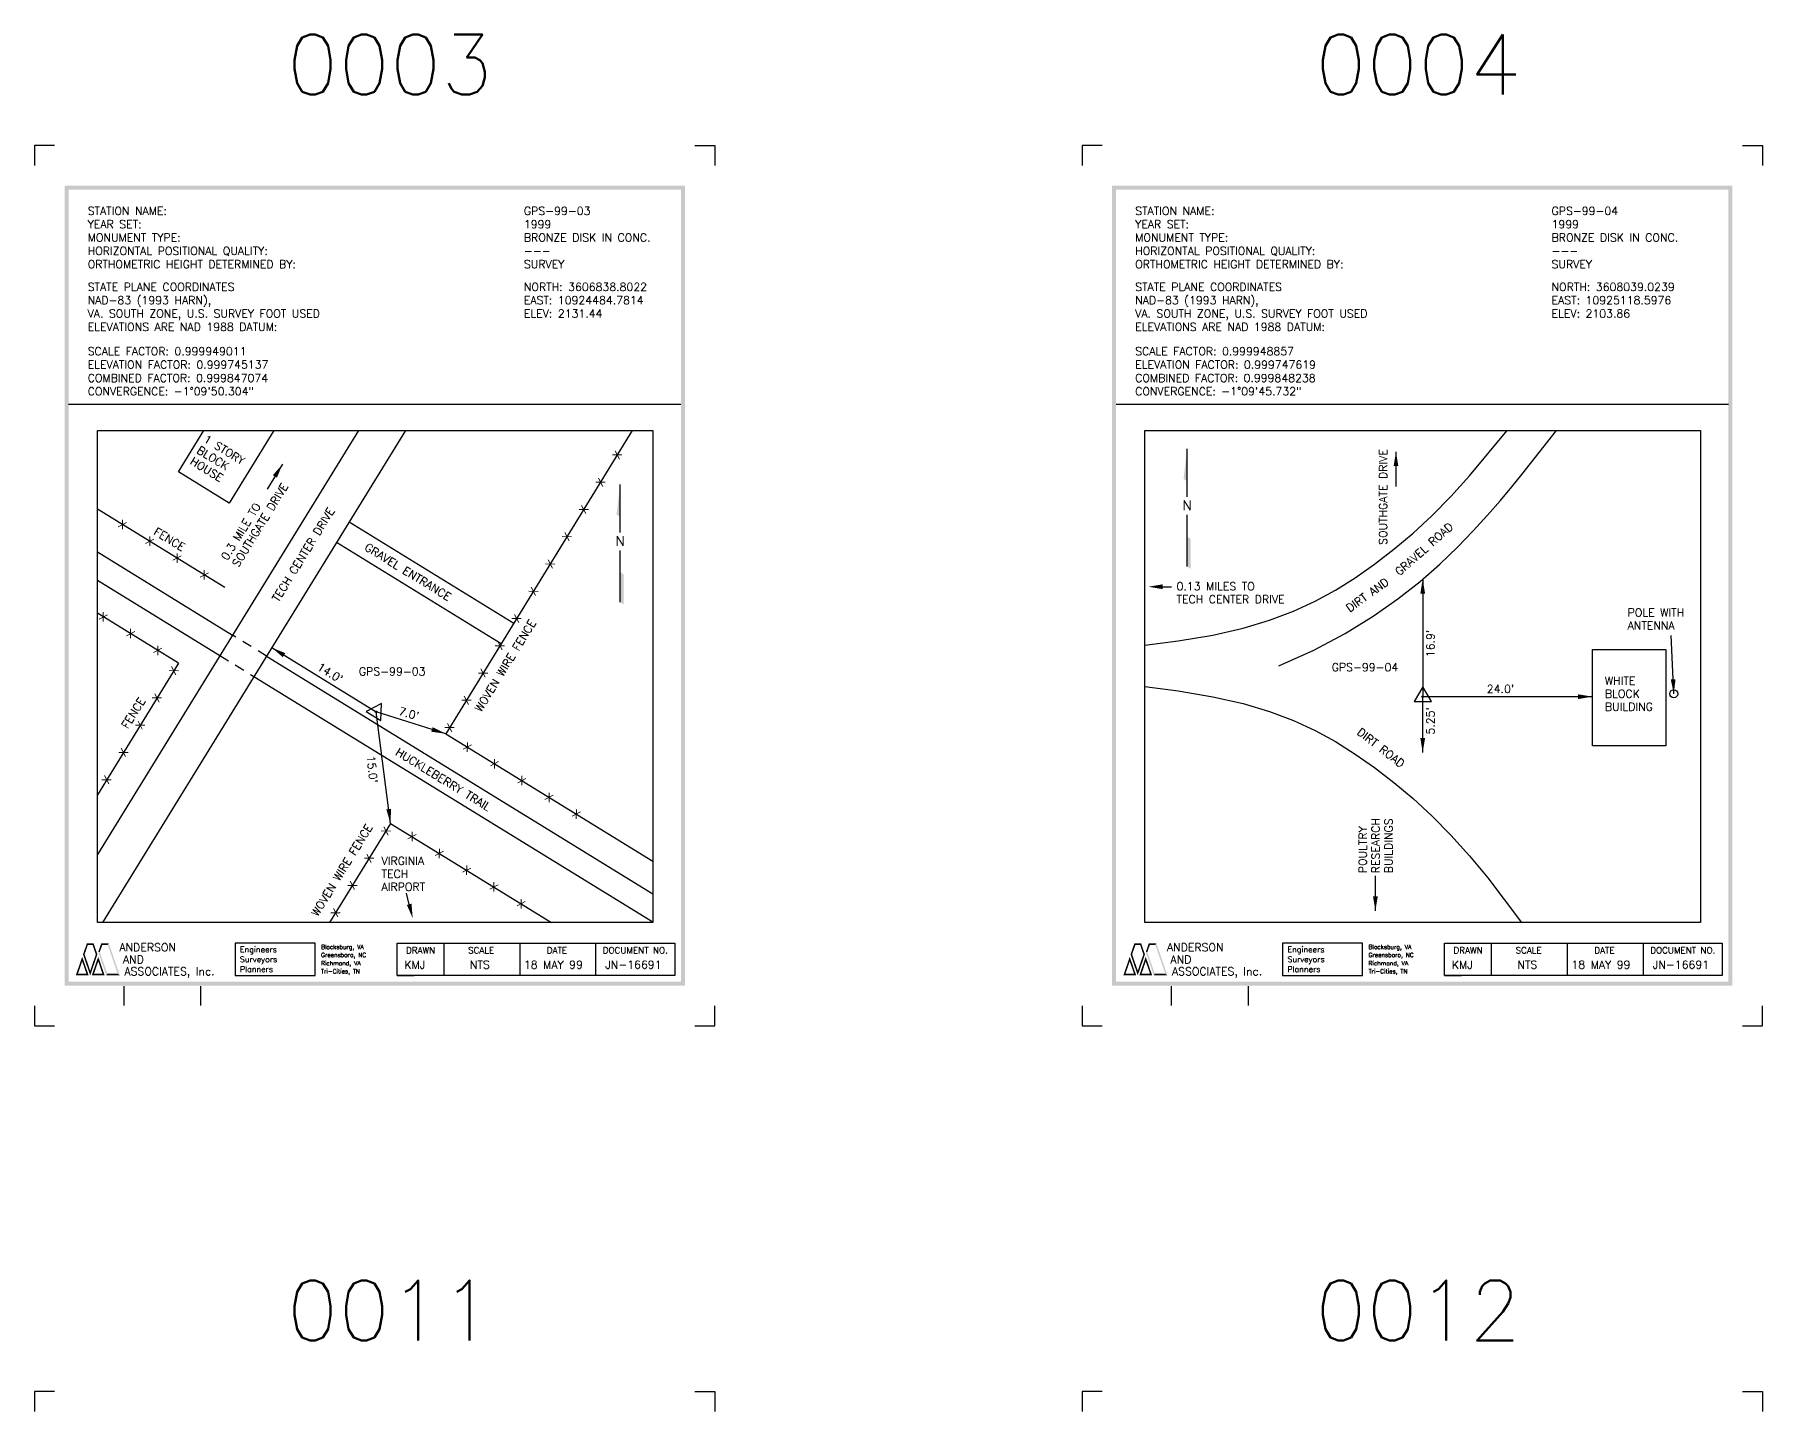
# Model space of a CAD drawing. Extents: x 8 to 108, y -27 to 17.
# Drawn here: x 34.48 to 56.07, y -0.6 to 16.6 of the extents above; entities that cross this region are included whole.
import ezdxf
from ezdxf.enums import TextEntityAlignment as Align

# ---------------------------------------------------------------- set-up
doc = ezdxf.new("R2010")
doc.units = 0
doc.header["$LTSCALE"] = 0.5
doc.header["$MEASUREMENT"] = 0
doc.linetypes.add('CENTER2', pattern=[1.125, 0.75, -0.125, 0.125, -0.125])
doc.linetypes.add('HIDDEN', pattern=[0.375, 0.25, -0.125])
doc.layers.get('0').update_dxf_attribs({"linetype": 'CONTINUOUS'})
for name, color, linetype in [('BLDG', 2, 'CONTINUOUS'), ('DWGINFO', 7, 'CONTINUOUS'), ('FENCE', 4, 'CONTINUOUS'), ('MISC', 7, 'CONTINUOUS'), ('MON', 6, 'CONTINUOUS'), ('N-ARROW', 7, 'CONTINUOUS'), ('ROAD', 1, 'CONTINUOUS'), ('SHT1', 1, 'CONTINUOUS'), ('SHT7', 7, 'CONTINUOUS'), ('SHTTRIM', 7, 'CONTINUOUS'), ('TXT1', 1, 'CONTINUOUS'), ('TXT2', 2, 'CONTINUOUS'), ('TXT7', 7, 'CONTINUOUS')]:
    doc.layers.add(name, color=color, linetype=linetype)
doc.styles.add('SHT', font='romans.shx')
doc.styles.get("Standard").update_dxf_attribs({"font": 'ROMANS'})
doc.dimstyles.get("Standard").update_dxf_attribs({"dimtxt": 0.18, "dimasz": 0.18, "dimexe": 0.18, "dimexo": 0.0625, "dimgap": 0.09, "dimtad": 0, "dimtih": 1, "dimtoh": 1, "dimdec": 4, "dimzin": 0, "dimtxsty": 'STANDARD', "dimcen": 0.09, "dimazin": 3, "dimtfac": 1, "dimtdec": 4, "dimtofl": 0, "dimtmove": 0, "dimatfit": 3, "dimtolj": 1, "dimtzin": 0})

# ---------------------------------------------------------------- blocks, each defined once
blk = doc.blocks.new('DWGINFO')
for p, q in [((2.602, 1.704), (2.602, 2.004)), ((3.802, 1.704), (3.802, 2.004))]:
    blk.add_line(p, q)
at = {"flags": 2}
blk.add_attdef('DWGNAME', text='', height=0.1, dxfattribs=at).set_placement((2.502, 1.804), align=Align.RIGHT)
blk.add_attdef('DWGEDITDATE', text='', height=0.1, dxfattribs=at).set_placement((3.202, 1.804), align=Align.CENTER)
blk.add_attdef('DWGBY', (3.902, 1.804), '', height=0.1, dxfattribs=at)
blk = doc.blocks.new('NEWLOGOSOLID', base_point=(1, 1))
for points in [[(1.225, 1.653447), (1.275, 1.653447), (1.344328, 2), (1.377972, 1.9525)], [(1.45, 1), (1.45, 1.145211), (1.225, 1.653447), (1.275, 1.653447)], [(1.344328, 2), (1.377972, 1.9525), (1.555672, 2), (1.522028, 1.9525)], [(1.675, 1.653447), (1.625, 1.653447), (1.45, 1), (1.45, 1.145211)], [(1.555672, 2), (1.522028, 1.9525), (1.675, 1.653447), (1.625, 1.653447)], [(1.7, 1.726053), (1.75, 1.726053), (1.794328, 2), (1.827972, 1.9525)], [(1.95, 1), (1.983644, 1.0475), (1.7, 1.726053), (1.75, 1.726053)], [(1.794328, 2), (1.827972, 1.9525), (2.030672, 2), (1.997028, 1.9525)], [(2.030672, 2), (1.997028, 1.9525), (2.375, 1), (2.308644, 1.0475)], [(1, 1), (1.066356, 1.0475), (1.2, 1.580842), (1.2, 1.435632)], [(1.2, 1.580842), (1.2, 1.435632), (1.4, 1), (1.333644, 1.0475)], [(1.5, 1), (1.566356, 1.0475), (1.7, 1.580842), (1.7, 1.435632)], [(1.7, 1.580842), (1.7, 1.435632), (1.9, 1), (1.833644, 1.0475)], [(1.4, 1), (1.333644, 1.0475), (1, 1), (1.066356, 1.0475)], [(1.9, 1), (1.833644, 1.0475), (1.5, 1), (1.566356, 1.0475)], [(2.375, 1), (2.308644, 1.0475), (1.95, 1), (1.983644, 1.0475)]]:
    blk.add_solid(points)
blk = doc.blocks.new('N-ARROW')
for p, q in [((0, 0.14), (0, 0.94)), ((0, -1.02), (0, -0.16))]:
    blk.add_line(p, q)
for points in [[(0, 0.4), (-0.06, 0.44), (0, 0.94)], [(0, -1.02), (0.06, -1.06), (0, -0.52), (0.06, -0.56)]]:
    blk.add_solid(points)
blk.add_text('N', height=0.16).set_placement((0, 0), align=Align.MIDDLE)
blk = doc.blocks.new('SP-HORIZ')
blk.add_lwpolyline([(0, 0.062), (-0.054, -0.031), (0.054, -0.031)], close=True)
at = {"const_width": 0.005}
blk.add_lwpolyline([(-0.002, 0, 1), (0.002, 0, 1)], format="xyb", close=True, dxfattribs=at)
blk.add_circle((0, 0), 0.005)

msp = doc.modelspace()

# ---------------------------------------------------------------- linework, layer by layer
at = {"layer": 'BLDG', "linetype": 'CONTINUOUS'}
msp.add_lwpolyline([(37.467, 11.656), (36.91, 10.751), (36.276, 11.141), (36.593, 11.656)], dxfattribs=at)
msp.add_lwpolyline([(53.942, 8.919), (54.859, 8.919), (54.859, 7.717), (53.942, 7.717)], close=True, dxfattribs=at)
at = {"layer": 'FENCE', "linetype": 'CONTINUOUS'}
for p, q in [((41.947, 11.656), (39.616, 7.868)), ((36.858, 9.695), (35.265, 10.675)), ((36.277, 8.751), (35.265, 9.373)), ((36.277, 8.751), (35.265, 7.106)), ((39.616, 7.868), (42.205, 6.275)), ((38.927, 6.748), (38.166, 5.51)), ((38.927, 6.748), (40.939, 5.51))]:
    msp.add_line(p, q, dxfattribs=at)
at = {"layer": 'MISC', "linetype": 'CONTINUOUS'}
for p, q in [((38.41, 10.516), (40.467, 9.25)), ((38.253, 10.26), (40.31, 8.995))]:
    msp.add_line(p, q, dxfattribs=at)
msp.add_circle((54.959, 8.367), 0.05, dxfattribs=at)
at = {"layer": 'ROAD', "linetype": 'CONTINUOUS'}
for p, q in [((38.525, 11.656), (35.265, 6.357)), ((39.112, 11.656), (35.33, 5.51)), ((35.265, 10.14), (36.953, 9.101)), ((35.265, 9.788), (36.796, 8.846)), ((37.379, 8.839), (42.205, 5.869)), ((37.221, 8.584), (42.205, 5.517))]:
    msp.add_line(p, q, dxfattribs=at)
at = {"layer": 'ROAD', "linetype": 'HIDDEN'}
for p, q in [((37.379, 8.839), (36.953, 9.101)), ((36.796, 8.846), (37.221, 8.584))]:
    msp.add_line(p, q, dxfattribs=at)
at = {"layer": 'ROAD', "linetype": 'CONTINUOUS'}
for points in [[(35.265, 11.656), (42.205, 11.656), (42.205, 5.51), (35.265, 5.51)], [(48.351, 11.656), (55.292, 11.656), (55.292, 5.51), (48.351, 5.51)]]:
    msp.add_lwpolyline(points, close=True, dxfattribs=at)
for points in [[(48.351, 8.976), (48.768, 9.028), (49.199, 9.101), (49.577, 9.187), (49.91, 9.286), (50.209, 9.398), (50.48, 9.523), (50.734, 9.663), (50.978, 9.818), (51.221, 9.988), (51.462, 10.173), (51.702, 10.375), (51.94, 10.595), (52.175, 10.832), (52.408, 11.089), (52.876, 11.656)], [(50.023, 8.716), (50.461, 8.914), (50.853, 9.121), (51.202, 9.335), (51.512, 9.552), (51.789, 9.771), (52.035, 9.987), (52.255, 10.199), (52.453, 10.404), (52.632, 10.6), (52.793, 10.783), (52.937, 10.953), (53.062, 11.107), (53.492, 11.656)], [(48.351, 8.457), (48.768, 8.405), (49.199, 8.331), (49.577, 8.246), (49.91, 8.147), (50.209, 8.035), (50.48, 7.909), (50.734, 7.769), (50.978, 7.614), (51.221, 7.445), (51.462, 7.259), (51.702, 7.057), (51.94, 6.838), (52.175, 6.6), (52.408, 6.343), (52.636, 6.067), (53.058, 5.51)]]:
    msp.add_lwpolyline(points, dxfattribs=at)
at = {"layer": 'SHT1'}
for p, q in [((39.595, 4.849), (39.595, 5.249)), ((40.545, 4.849), (40.545, 5.249)), ((41.493, 4.849), (41.493, 5.249)), ((52.682, 4.849), (52.682, 5.249)), ((53.632, 4.849), (53.632, 5.249)), ((54.579, 4.849), (54.579, 5.249))]:
    msp.add_line(p, q, dxfattribs=at)
for points in [[(36.985, 4.849), (37.985, 4.849), (37.985, 5.249), (36.985, 5.249), (36.985, 4.849)], [(39.008, 5.249), (39.008, 5.249), (39.179, 5.249)], [(50.072, 4.849), (51.071, 4.849), (51.071, 5.249), (50.072, 5.249), (50.072, 4.849)], [(52.095, 5.249), (52.095, 5.249), (52.266, 5.249)], [(39.008, 4.849), (39.221, 4.849)], [(52.095, 4.849), (52.308, 4.849)]]:
    msp.add_lwpolyline(points, dxfattribs=at)
for points in [[(39.008, 5.249), (42.478, 5.249), (42.478, 4.849), (39.008, 4.849)], [(52.095, 5.249), (55.564, 5.249), (55.564, 4.849), (52.095, 4.849)]]:
    msp.add_lwpolyline(points, close=True, dxfattribs=at)
for points in [[(34.855, 14.718), (42.605, 14.718), (34.855, 14.668), (42.605, 14.668)], [(47.941, 14.718), (55.691, 14.718), (47.941, 14.668), (55.691, 14.668)], [(34.855, 14.668), (34.905, 14.668), (34.855, 4.768), (34.905, 4.768)], [(42.555, 14.668), (42.605, 14.668), (42.555, 4.768), (42.605, 4.768)], [(47.941, 14.668), (47.991, 14.668), (47.941, 4.768), (47.991, 4.768)], [(55.641, 14.668), (55.691, 14.668), (55.641, 4.768), (55.691, 4.768)], [(34.855, 4.768), (42.605, 4.768), (34.855, 4.718), (42.605, 4.718)], [(47.941, 4.768), (55.691, 4.768), (47.941, 4.718), (55.691, 4.718)]]:
    msp.add_solid(points, dxfattribs=at)
at = {"layer": 'SHTTRIM'}
for p, q in [((34.73, 15.218), (34.48, 15.218)), ((34.48, 15.218), (34.48, 14.968)), ((42.73, 15.218), (42.98, 15.218)), ((42.98, 15.218), (42.98, 14.968)), ((47.816, 15.218), (47.566, 15.218)), ((47.566, 15.218), (47.566, 14.968)), ((55.816, 15.218), (56.066, 15.218)), ((56.066, 15.218), (56.066, 14.968)), ((34.48, -0.351), (34.48, -0.601)), ((34.73, -0.351), (34.48, -0.351)), ((42.73, -0.351), (42.98, -0.351)), ((42.98, -0.351), (42.98, -0.601)), ((47.566, -0.351), (47.566, -0.601)), ((47.816, -0.351), (47.566, -0.351)), ((55.816, -0.351), (56.066, -0.351)), ((56.066, -0.351), (56.066, -0.601))]:
    msp.add_line(p, q, dxfattribs=at)
for points in [[(34.48, 4.468), (34.48, 4.218), (34.73, 4.218)], [(42.73, 4.218), (42.98, 4.218), (42.98, 4.468)], [(47.566, 4.468), (47.566, 4.218), (47.816, 4.218)], [(55.816, 4.218), (56.066, 4.218), (56.066, 4.468)]]:
    msp.add_lwpolyline(points, dxfattribs=at)
at = {"layer": 'TXT1'}
for p, q in [((34.905, 11.986), (42.555, 11.986)), ((47.991, 11.986), (55.641, 11.986))]:
    msp.add_line(p, q, dxfattribs=at)
at = {"layer": 'TXT1', "linetype": 'CONTINUOUS'}
msp.add_lwpolyline([(48.574, 9.705), (48.685, 9.705)], dxfattribs=at)
msp.add_solid([(48.574, 9.675), (48.394, 9.705), (48.574, 9.735)], dxfattribs=at)
at = {"layer": 'TXT7', "linetype": 'CONTINUOUS'}
msp.add_lwpolyline([(39.16, 5.736), (39.126, 5.875)], dxfattribs=at)
msp.add_solid([(39.189, 5.744), (39.204, 5.562), (39.131, 5.729)], dxfattribs=at)

# ---------------------------------------------------------------- block references
at = {"layer": 'DWGINFO', "xscale": 0.8, "yscale": 0.8, "zscale": 0.8}
for p in [(33.517, 3.109), (46.603, 3.109)]:
    msp.add_blockref('DWGINFO', p, dxfattribs=at)
at = {"layer": 'MON', "linetype": 'CONTINUOUS', "xscale": 2, "yscale": 2, "zscale": 2}
msp.add_blockref('SP-HORIZ', (51.822, 8.331), dxfattribs=at)
at = {"layer": 'MON', "linetype": 'CONTINUOUS', "xscale": 2, "yscale": 2, "zscale": 2, "rotation": 328.3963250237246}
msp.add_blockref('SP-HORIZ', (38.747, 8.142), dxfattribs=at)
at = {"layer": 'N-ARROW', "linetype": 'CENTER2', "xscale": 0.75, "yscale": 0.75, "zscale": 0.75}
for p in [(48.879, 10.722), (41.796, 10.277)]:
    msp.add_blockref('N-ARROW', p, dxfattribs=at)
at = {"layer": 'SHT1', "xscale": 0.4, "yscale": 0.4, "zscale": 0.4}
for p in [(34.995, 4.849), (48.082, 4.849)]:
    msp.add_blockref('NEWLOGOSOLID', p, dxfattribs=at)

# ---------------------------------------------------------------- texts
at = {"layer": 'FENCE', "linetype": 'CONTINUOUS'}
for rotation, p in [(238.3963, (41.76, 11.352)), (238.3963, (41.551, 11.011)), (238.3963, (41.341, 10.67)), (328.3963, (35.578, 10.482)), (238.3963, (41.131, 10.33)), (328.3963, (35.919, 10.273)), (328.3963, (36.26, 10.063)), (238.3963, (40.922, 9.989)), (328.3963, (36.6, 9.853)), (238.3963, (40.712, 9.648)), (328.3963, (35.338, 9.328)), (238.3963, (40.502, 9.308)), (328.3963, (35.679, 9.119)), (328.3963, (36.019, 8.909)), (238.3963, (40.293, 8.967)), (238.3963, (36.218, 8.656)), (238.3963, (40.083, 8.626)), (238.3963, (36.009, 8.316)), (238.3963, (39.874, 8.286)), (238.3963, (35.799, 7.975)), (238.3963, (39.664, 7.945)), (238.3963, (35.589, 7.634)), (328.3963, (39.886, 7.702)), (238.3963, (35.38, 7.293)), (328.3963, (40.226, 7.493)), (328.3963, (40.567, 7.283)), (328.3963, (40.908, 7.073)), (328.3963, (41.248, 6.864)), (238.3963, (38.869, 6.653)), (328.3963, (39.196, 6.582)), (238.3963, (38.659, 6.312)), (328.3963, (39.537, 6.373)), (328.3963, (39.878, 6.163)), (238.3963, (38.45, 5.972)), (328.3963, (40.218, 5.953)), (238.3963, (38.24, 5.631)), (328.3963, (40.559, 5.744))]:
    msp.add_text('X', height=0.1, rotation=rotation, dxfattribs=at).set_placement(p, align=Align.MIDDLE)
at = {"layer": 'MON', "linetype": 'CONTINUOUS'}
for s, rotation, p in [("16.9'", 90, (51.969, 8.825)), ("14.0'", 328.3963, (38, 8.676)), ("7.0'", 343.494, (39.019, 8.109)), ("5.25'", 90, (51.969, 7.858)), ("15.0'", 276.2188, (38.63, 7.588))]:
    msp.add_text(s, height=0.1, rotation=rotation, dxfattribs=at).set_placement(p)
at = {"layer": 'MON'}
for s, p in [('GPS-99-03', (38.532, 8.596)), ('GPS-99-04', (50.685, 8.649))]:
    msp.add_text(s, height=0.1, dxfattribs=at).set_placement(p)
at = {"layer": 'MON', "linetype": 'CONTINUOUS'}
msp.add_text("24.0'", height=0.1, dxfattribs=at).set_placement((52.623, 8.378))
at = {"layer": 'ROAD', "linetype": 'CONTINUOUS'}
for s, p in [('SOUTHGATE DRIVE', (37.027, 9.941)), ('0.3 MILE TO ', (36.889, 10.026))]:
    msp.add_text(s, height=0.1, rotation=58.3963, dxfattribs=at).set_placement(p)
at = {"layer": 'SHT1', "style": 'SHT'}
for s, p in [('ANDERSON', (35.54, 5.149)), ('ANDERSON', (48.627, 5.149)), (' AND', (35.515, 4.998)), (' AND', (48.602, 4.998)), ('  ASSOCIATES, Inc.', (35.465, 4.849)), ('  ASSOCIATES, Inc.', (48.552, 4.849))]:
    msp.add_text(s, height=0.1, dxfattribs=at).set_placement(p)
at = {"layer": 'SHT7', "style": 'SHT'}
for s, p in [('Engineers', (37.045, 5.137)), ('Engineers', (50.132, 5.137)), ('Surveyors', (37.045, 5.013)), ('Surveyors', (50.132, 5.013)), ('Planners', (37.045, 4.889)), ('Planners', (50.132, 4.889))]:
    msp.add_text(s, height=0.072, dxfattribs=at).set_placement(p)
at = {"layer": 'SHT7', "color": 7, "style": 'SHT'}
for s, p in [('Blacksburg, VA', (38.059, 5.177)), ('Blacksburg, VA', (51.146, 5.177)), ('Greensboro, NC', (38.059, 5.076)), ('Richmond, VA', (38.059, 4.974)), ('Greensboro, NC', (51.146, 5.076)), ('Richmond, VA', (51.146, 4.974)), ('Tri-Cities, TN', (38.059, 4.873)), ('Tri-Cities, TN', (51.146, 4.873))]:
    msp.add_text(s, height=0.05369, dxfattribs=at).set_placement(p)
at = {"layer": 'SHT7', "style": 'SHT'}
for s, p in [('DRAWN', (39.302, 5.122)), ('SCALE', (40.059, 5.122)), ('DATE', (41.006, 5.122)), ('DOCUMENT NO.', (41.985, 5.122)), ('DRAWN', (52.389, 5.122)), ('SCALE', (53.146, 5.122)), ('DATE', (54.093, 5.122)), ('DOCUMENT NO.', (55.072, 5.122))]:
    msp.add_text(s, height=0.08, dxfattribs=at).set_placement(p, align=Align.CENTER)
at = {"layer": 'TXT1'}
for s, p in [('YEAR SET:', (35.143, 14.185)), ('STATION NAME:', (35.143, 14.351)), ('GPS-99-03', (40.593, 14.351)), ('1999', (40.593, 14.185)), ('YEAR SET:', (48.23, 14.185)), ('STATION NAME:', (48.23, 14.351)), ('GPS-99-04', (53.432, 14.351)), ('1999', (53.432, 14.185)), ('MONUMENT TYPE:', (35.143, 14.018)), ('BRONZE DISK IN CONC.', (40.593, 14.018)), ('MONUMENT TYPE:', (48.23, 14.018)), ('BRONZE DISK IN CONC.', (53.432, 14.018)), ('HORIZONTAL POSITIONAL QUALITY:', (35.143, 13.851)), ('---', (40.593, 13.851)), ('HORIZONTAL POSITIONAL QUALITY:', (48.23, 13.851)), ('---', (53.432, 13.851)), ('ORTHOMETRIC HEIGHT DETERMINED BY:', (35.143, 13.685)), ('SURVEY', (40.593, 13.685)), ('ORTHOMETRIC HEIGHT DETERMINED BY:', (48.23, 13.685)), ('SURVEY', (53.432, 13.685)), ('STATE PLANE COORDINATES', (35.143, 13.401)), ('NORTH: 3606838.8022', (40.593, 13.401)), ('STATE PLANE COORDINATES', (48.23, 13.401)), ('NORTH: 3608039.0239', (53.432, 13.401)), ('VA. SOUTH ZONE, U.S. SURVEY FOOT USED', (35.143, 13.068)), ('NAD-83 (1993 HARN),', (35.143, 13.235)), ('EAST: 10924484.7814', (40.593, 13.235)), ('ELEV: 2131.44', (40.593, 13.068)), ('VA. SOUTH ZONE, U.S. SURVEY FOOT USED', (48.23, 13.068)), ('NAD-83 (1993 HARN),', (48.23, 13.235)), ('EAST: 10925118.5976', (53.432, 13.235)), ('ELEV: 2103.86', (53.432, 13.068)), ('ELEVATIONS ARE NAD 1988 DATUM:', (35.143, 12.901)), ('ELEVATIONS ARE NAD 1988 DATUM:', (48.23, 12.901)), ('SCALE FACTOR: 0.999949011', (35.143, 12.597)), ('ELEVATION FACTOR: 0.999745137', (35.143, 12.43)), ('SCALE FACTOR: 0.999948857', (48.23, 12.597)), ('ELEVATION FACTOR: 0.999747619', (48.23, 12.43)), ('COMBINED FACTOR: 0.999847074', (35.143, 12.263)), ('COMBINED FACTOR: 0.999848238', (48.23, 12.263)), ('CONVERGENCE: -1%%d09\'50.304"', (35.143, 12.097)), ('CONVERGENCE: -1%%d09\'45.732"', (48.23, 12.097)), ('KMJ', (39.099, 4.932)), ('NTS', (39.918, 4.932)), ('18 MAY 99', (40.593, 4.932)), ('JN-16691', (41.61, 4.932)), ('KMJ', (52.186, 4.932)), ('NTS', (53.005, 4.932)), ('18 MAY 99', (53.68, 4.932)), ('JN-16691', (54.697, 4.932))]:
    msp.add_text(s, height=0.1, dxfattribs=at).set_placement(p)
at = {"layer": 'TXT1', "linetype": 'CONTINUOUS'}
for s, rotation, p in [('SOUTHGATE DRIVE', 90, (51.376, 10.228)), ('GRAVEL ROAD', 41.6594, (51.533, 9.836)), ('DIRT AND ', 35.6835, (50.912, 9.383)), ('DIRT ROAD', 322.0482, (50.992, 7.87)), ('HUCKLEBERRY TRAIL', 328.3963, (38.98, 7.611)), ('POULTRY', 90, (51.122, 6.125)), ('RESEARCH', 90, (51.284, 6.125)), ('BUILDINGS', 90, (51.446, 6.125))]:
    msp.add_text(s, height=0.1, rotation=rotation, dxfattribs=at).set_placement(p)
for s, p in [('0.13 MILES TO', (48.747, 9.66)), ('TECH CENTER DRIVE', (48.747, 9.498))]:
    msp.add_text(s, height=0.1, dxfattribs=at).set_placement(p)
at = {"layer": 'TXT2'}
for s, p in [('0003', (37.632, 15.855)), ('0004', (50.477, 15.855)), ('0011', (37.632, 0.286)), ('0012', (50.477, 0.286))]:
    msp.add_text(s, height=0.75, dxfattribs=at).set_placement(p)
at = {"layer": 'TXT2', "linetype": 'CONTINUOUS'}
for s, rotation, p in [('BLOCK', 328.3963, (36.498, 11.384)), ('1 STORY', 328.3963, (36.582, 11.522)), ('HOUSE', 328.3963, (36.413, 11.246)), ('TECH CENTER DRIVE', 58.3963, (37.526, 9.504))]:
    msp.add_text(s, height=0.1, rotation=rotation, dxfattribs=at).set_placement(p)
for s, p in [('WHITE', (54.098, 8.479)), ('BLOCK', (54.098, 8.317)), ('BUILDING', (54.098, 8.155))]:
    msp.add_text(s, height=0.1, dxfattribs=at).set_placement(p)
at = {"layer": 'TXT7', "linetype": 'CONTINUOUS'}
for s, rotation, p in [('FENCE', 328.7474, (35.959, 10.365)), ('GRAVEL ENTRANCE', 328.3963, (38.593, 10.171)), ('WOVEN WIRE FENCE', 58.3963, (40.058, 8.13)), ('FENCE', 57.7037, (35.643, 7.921)), ('WOVEN WIRE FENCE', 58.3963, (38.015, 5.574))]:
    msp.add_text(s, height=0.1, rotation=rotation, dxfattribs=at).set_placement(p)
for s, p in [('POLE WITH', (54.382, 9.332)), ('ANTENNA', (54.382, 9.17)), ('VIRGINIA', (38.815, 6.229)), ('TECH', (38.815, 6.067)), ('AIRPORT', (38.815, 5.905))]:
    msp.add_text(s, height=0.1, dxfattribs=at).set_placement(p)

# ---------------------------------------------------------------- leaders
at = {"layer": 'MON', "linetype": 'CONTINUOUS'}
for points in [[(51.822, 9.8), (51.822, 8.331)], [(37.443, 8.944), (38.747, 8.142)], [(51.822, 7.633), (51.822, 8.331)], [(53.942, 8.331), (51.822, 8.331)], [(39.616, 7.868), (38.747, 8.142)], [(38.927, 6.748), (38.747, 8.142)]]:
    msp.add_leader(points, dimstyle='STANDARD', dxfattribs=at)
at = {"layer": 'ROAD', "linetype": 'CONTINUOUS'}
msp.add_leader([(37.577, 11.237), (37.385, 10.925)], dimstyle='STANDARD', dxfattribs=at)
at = {"layer": 'TXT1', "linetype": 'CONTINUOUS'}
for points in [[(51.488, 11.392), (51.488, 10.957)], [(51.231, 5.655), (51.231, 6.091)]]:
    msp.add_leader(points, dimstyle='STANDARD', dxfattribs=at)
at = {"layer": 'TXT7', "linetype": 'CONTINUOUS'}
msp.add_leader([(54.959, 8.367), (54.926, 9.095)], dimstyle='STANDARD', dxfattribs=at)

doc.saveas('drawing.dxf')
